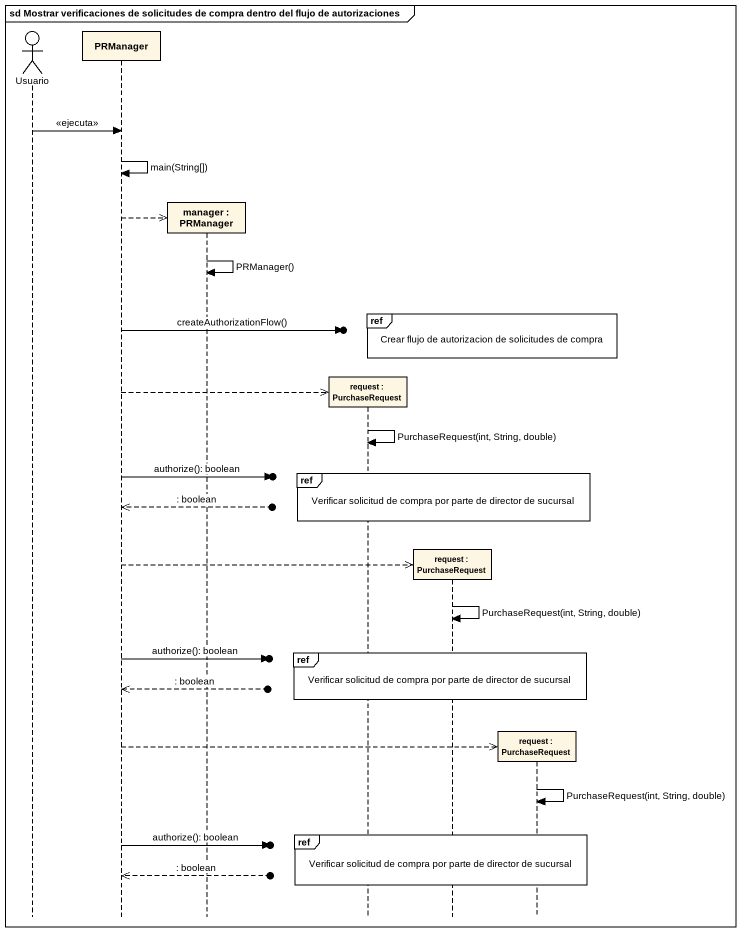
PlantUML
@startuml
mainframe sd Mostrar verificaciones de solicitudes de compra dentro del flujo de autorizaciones
hide footbox
actor Usuario
participant PRManager
participant "manager : PRManager" as manager
participant "request : PurchaseRequest" as request
participant "request : PurchaseRequest" as request_2
participant "request : PurchaseRequest" as request_3

Usuario -> PRManager : <<ejecuta>>
PRManager -> PRManager : main(String[])
PRManager -->> manager **
manager -> manager : PRManager()
ref over request, request_2, request_3 : Crear flujo de autorizacion de solicitudes de compra
PRManager ->o] : createAuthorizationFlow()
PRManager -->> request **
request -> request : PurchaseRequest(int, String, double)
ref over request, request_2, request_3 : Verificar solicitud de compra por parte de director de sucursal
PRManager ->o] : authorize(): boolean
PRManager <<--o] : : boolean
PRManager -->> request_2 **
request_2 -> request_2 : PurchaseRequest(int, String, double)
ref over request, request_2, request_3 : Verificar solicitud de compra por parte de director de sucursal
PRManager ->o] : authorize(): boolean
PRManager <<--o] : : boolean
PRManager -->> request_3 **
request_3 -> request_3 : PurchaseRequest(int, String, double)
ref over request, request_2, request_3 : Verificar solicitud de compra por parte de director de sucursal
PRManager ->o] : authorize(): boolean
PRManager <<--o] : : boolean
@enduml
